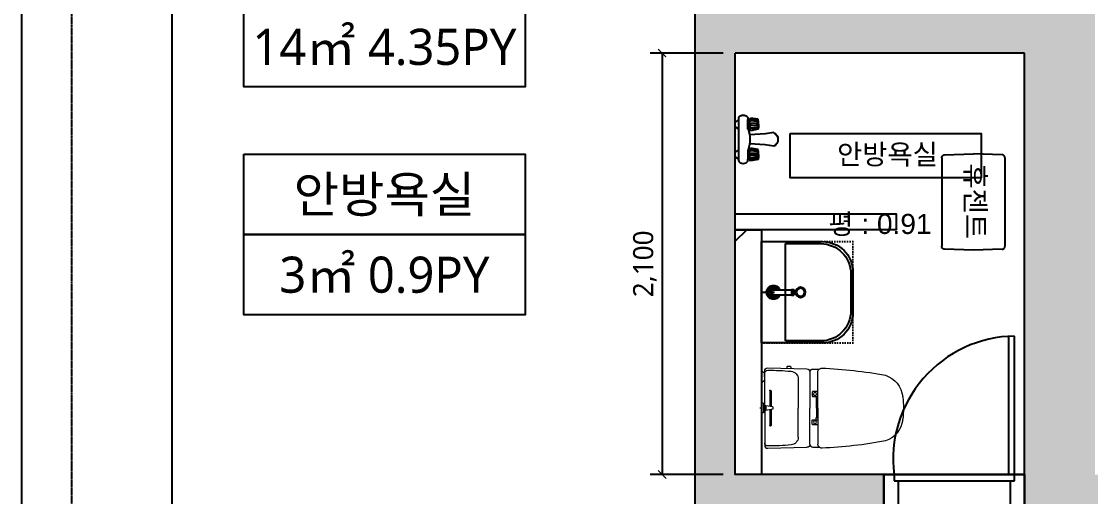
# Model space of a CAD drawing. Header units: millimetres. Extents: x 0 to 460473, y -68369 to 85219.
# Drawn here: x 217880 to 223203, y -33638 to -31269 of the extents above; entities that cross this region are included whole.
import ezdxf
from ezdxf.enums import TextEntityAlignment as Align

# ---------------------------------------------------------------- set-up
doc = ezdxf.new("R2010")
doc.units = ezdxf.units.MM
doc.header["$LTSCALE"] = 50
doc.linetypes.add('DOT', pattern=[0.25, 0, -0.25])
doc.linetypes.add('HIDDEN2', pattern=[0.1875, 0.125, -0.0625])
for name, color, linetype in [('#욕실', 252, 'Continuous'), ('_LIBR', 4, 'Continuous'), ('DIM', 7, 'Continuous'), ('FORM(YOURNAME)-11', 1, 'Continuous'), ('ha', 8, 'Continuous'), ('hid', 8, 'HIDDEN2'), ('text', 7, 'Continuous'), ('wall', 2, 'Continuous'), ('wall2', 3, 'Continuous'), ('WID', 4, 'Continuous')]:
    doc.layers.add(name, color=color, linetype=linetype)
doc.layers.add('00', color=7, linetype='Continuous', lineweight=0)
doc.styles.add('N 맑은고딕', font='malgun.ttf')
doc.styles.add('NEW 맑은고딕', font='malgun.ttf')
doc.styles.get("Standard").update_dxf_attribs({"font": 'arial.ttf'})
doc.styles.add('맑은 고딕', font='malgun.ttf')
doc.dimstyles.new('DH IN40', dxfattribs={"dimscale": 40, "dimtxt": 2.5, "dimasz": 1, "dimexe": 1.5, "dimexo": 1.5, "dimtad": 1, "dimdec": 7, "dimlunit": 6, "dimtxsty": '맑은 고딕', "dimblk": 'ARCHTICK', "dimcen": 2.5, "dimclrd": 256, "dimclre": 256, "dimclrt": 256, "dimadec": 0, "dimazin": 0, "dimtfac": 1, "dimtdec": 7, "dimtix": 1, "dimtmove": 0, "dimatfit": 3, "dimldrblk": 'ARCHTICK', "dimfxl": 1, "dimtfillclr": 1, "dimlwd": -1, "dimlwe": -1, "dimarcsym": 0})

# ---------------------------------------------------------------- blocks, each defined once
blk = doc.blocks.new('FORM-PLAN')
at = {"layer": 'Defpoints', "color": 158}
blk.add_lwpolyline([(-69444, 53115), (-64, 53115), (-64, 1215), (-69444, 1215)], close=True, dxfattribs=at)
at = {"layer": 'FORM(YOURNAME)-11', "color": 250}
blk.add_lwpolyline([(-72444, -3285), (11556, -3285), (11556, 56115), (-72444, 56115)], close=True, dxfattribs=at)
at = {"layer": 'hid', "color": 158}
blk.add_lwpolyline([(-71444, -2285), (10556, -2285), (10556, 55115), (-71444, 55115)], close=True, dxfattribs=at)
at = {"layer": '00', "style": 'NEW 맑은고딕'}
for tag, p in [('1', (9905, 18188)), ('2', (9905, 17544)), ('3', (9905, 16257)), ('4', (9905, 14326)), ('5', (9905, 12009)), ('6', (9905, 9757)), ('7', (9905, 7504)), ('8', (9905, 5252)), ('9', (9905, 2999)), ('10', (5655, 811)), ('11', (9905, 747)), ('12', (5655, -1441)), ('13', (9905, -1441))]:
    blk.add_attdef(tag, text='', height=520, dxfattribs=at).set_placement(p, align=Align.MIDDLE_RIGHT)
blk = doc.blocks.new('EWEDSF')
at = {"layer": 'ha', "transparency": 33554559}
h = blk.add_hatch(color=256, dxfattribs=at)
h.dxf.hatch_style = 1
h.paths.add_polyline_path([(221644, 39079.7), (221234, 39079.7), (221234, 28399.7), (221644, 28399.7), (221644, 28599.7), (221434, 28599.7), (221434, 29629.7), (222444, 29629.7), (222444, 29829.7), (221434, 29829.7), (221434, 34179.7), (222174, 34179.7), (222174, 34379.7), (221434, 34379.7), (221434, 36479.7), (222874, 36479.7), (222874, 34379.7), (222874, 34179.7), (224134, 34179.7), (224134, 34379.7), (223224, 34379.7), (223224, 37426.7), (223974, 37426.7), (223974, 37626.7), (222874, 37626.7), (222874, 36679.7), (222054, 36679.7), (222054, 37854.7), (221434, 37854.7), (221434, 38879.7), (221644, 38879.7)])
h.paths.add_polyline_path([(221434, 37754.7), (221954, 37754.7), (221954, 37454.7), (221954, 36679.7), (221434, 36679.7), (221434, 37454.7)], flags=16)
h.paths.add_polyline_path([(224484, 39079.2), (224244, 39079.2), (224244, 38879.7), (224484, 38879.7)])
h.paths.add_polyline_path([(226084, 37626.7), (225174, 37626.7), (225174, 37426.7), (226084, 37426.7)])
at = {"layer": '_LIBR', "linetype": 'Continuous'}
for p, q in [((222794, 35069), (222794, 34379.7)), ((222824, 34379.7), (222824, 35069.7)), ((222174, 34379.7), (222224, 34379.7)), ((222174, 34379.7), (222174, 34179.7)), ((222224, 34379.7), (222794, 34379.7)), ((222224, 34379.7), (222224, 34349.2)), ((222224, 34349.2), (222244, 34349.2)), ((222244, 34349.2), (222804, 34349.2)), ((222244, 34349.2), (222244, 34209.1)), ((222794, 34379.7), (222824, 34379.7)), ((222804, 34349.2), (222824, 34349.2)), ((222804, 34209.1), (222804, 34349.2)), ((222824, 34349.2), (222824, 34379.7)), ((222824, 34379.7), (222874, 34379.7)), ((222874, 34379.7), (222874, 34179.7))]:
    blk.add_line(p, q, dxfattribs=at)
blk.add_arc((222832.8, 34456.2), 613.6, 90.8209, 187.161, dxfattribs=at)
at = {"layer": 'wall', "color": 2}
for p, q in [((221234, 28399.7), (221234, 39079.7)), ((222874, 36479.7), (221434, 36479.7)), ((221434, 34379.7), (221434, 36479.7)), ((222874, 34379.7), (222874, 36479.7)), ((222874, 34379.7), (221434, 34379.7)), ((222174, 34179.7), (222174, 34379.7)), ((222874, 34179.7), (222874, 34379.7))]:
    blk.add_line(p, q, dxfattribs=at)
blk = doc.blocks.new('gasdgasdgsd')
at = {"layer": 'WID'}
for p, q in [((103359.9, 11032.7), (103054.9, 11032.7)), ((103054.9, 11032.7), (103054.9, 10527.7)), ((103509.9, 10677.7), (103509.9, 10882.7)), ((103054.9, 10780.2), (103119.9, 10780.2)), ((103054.9, 10527.7), (103359.9, 10527.7))]:
    blk.add_line(p, q, dxfattribs=at)
at = {"layer": 'WID', "color": 8}
for p, q in [((103349.9, 11022.7), (103174.9, 11022.7)), ((103174.9, 11022.7), (103174.9, 10537.7)), ((103499.9, 10687.7), (103499.9, 10872.7)), ((103114.9, 10792.7), (103205.4, 10792.7)), ((103114.9, 10767.7), (103205.4, 10767.7)), ((103205.4, 10793.7), (103210.4, 10793.7)), ((103205.4, 10766.7), (103210.4, 10766.7)), ((103210.4, 10794.7), (103215.4, 10794.7)), ((103210.4, 10765.7), (103215.4, 10765.7)), ((103215.4, 10765.7), (103215.4, 10794.7)), ((103174.9, 10537.7), (103349.9, 10537.7))]:
    blk.add_line(p, q, dxfattribs=at)
at = {"layer": 'WID', "color": 251}
for p, q in [((103205.4, 10766.7), (103205.4, 10793.7)), ((103210.4, 10765.7), (103210.4, 10794.7))]:
    blk.add_line(p, q, dxfattribs=at)
at = {"layer": 'WID', "color": 8, "linetype": 'DOT'}
blk.add_lwpolyline([(103509.9, 10527.7), (103509.9, 11032.7), (103054.9, 11032.7), (103054.9, 10527.7)], close=True, dxfattribs=at)
at = {"layer": 'WID', "color": 8}
blk.add_circle((103249.9, 10780.2), 25, dxfattribs=at)
at = {"layer": 'WID', "color": 251}
blk.add_circle((103249.9, 10780.2), 20, dxfattribs=at)
at = {"layer": 'WID', "color": 8}
for centre, radius, start, end in [((103349.9, 10872.7), 150, 0, 90), ((103114.9, 10780.2), 35, 20.9248, 339.0751), ((103114.9, 10780.2), 12.5, 90, 270), ((103349.9, 10687.7), 150, 270, 0)]:
    blk.add_arc(centre, radius, start, end, dxfattribs=at)
at = {"layer": 'WID'}
for centre, start, end in [((103359.9, 10882.7), 0, 90), ((103359.9, 10677.7), 270, 0)]:
    blk.add_arc(centre, 150, start, end, dxfattribs=at)
at = {"layer": 'WID', "color": 251}
for radius, start, end in [(30, 24.6243, 335.3757), (25, 30, 330), (18, 43.9829, 316.017)]:
    blk.add_arc((103114.9, 10780.2), radius, start, end, dxfattribs=at)
blk = doc.blocks.new('A$C4B2D31F0')
at = {"layer": '00', "color": 4}
for p, q in [((37.2, 692.3), (24.7, 692.3)), ((37.2, 692.3), (49.7, 692.3)), ((185, 690.9), (20.4, 690.9)), ((200.9, 690.9), (365.5, 690.9)), ((47.7, 523.7), (192.9, 523.7)), ((338.2, 523.7), (192.9, 523.7)), ((12.6, 465.9), (192.9, 465.9)), ((192.9, 426.6), (13.7, 426.6)), ((373.3, 465.9), (192.9, 465.9)), ((192.9, 426.6), (372.2, 426.6))]:
    blk.add_line(p, q, dxfattribs=at)
at = {"layer": '00', "linetype": 'Continuous'}
for p, q in [((168.9, 697.3), (168.9, 707.3)), ((168.9, 697.3), (216.9, 697.3)), ((186, 692.5), (180.6, 697.3)), ((181.6, 685.5), (186, 692.5)), ((186, 692.5), (199.9, 692.5)), ((199.9, 692.5), (205.3, 697.3)), ((204.3, 685.5), (199.9, 692.5)), ((216.9, 697.3), (216.9, 707.3)), ((106.4, 666.3), (184.4, 666.3)), ((106.4, 659.3), (185.5, 659.3)), ((187, 651.2), (181.6, 685.5)), ((181.6, 685.5), (204.3, 685.5)), ((187, 651.2), (198.9, 651.2)), ((198.9, 651.2), (204.3, 685.5)), ((200.4, 659.3), (279.4, 659.3)), ((201.4, 666.3), (279.4, 666.3)), ((-16, 576.9), (-16, 564.8)), ((-12, 580.9), (-4.8, 580.9)), ((-12, 560.8), (-4.3, 560.8)), ((192.9, 433.7), (146.6, 433.7)), ((192.9, 433.7), (239.3, 433.7))]:
    blk.add_line(p, q, dxfattribs=at)
at = {"layer": '00'}
for p, q in [((168.9, 707.3), (216.9, 707.3)), ((192.9, 707.3), (192.9, 716))]:
    blk.add_line(p, q, dxfattribs=at)
at = {"layer": '00', "color": 4}
for points in [[(20.4, 690.9), (7.9, 690.9, 0.421209), (-7.1, 675.5), (-2.4, 480.5, 0.001659)], [(365.5, 690.9), (378, 690.9, -0.421209), (392.9, 675.5), (388.3, 480.5, -0.001659)], [(12.6, 465.9, 0.371724), (-1.8, 451.2, 0.003515), (-1, 420.3, 0.320541)], [(373.3, 465.9, -0.371724), (387.7, 451.2, -0.003515), (386.9, 420.3, -0.320541)]]:
    blk.add_lwpolyline(points, format="xyb", dxfattribs=at)
at = {"layer": '00', "linetype": 'Continuous'}
for points in [[(110.4, 426.6), (110.4, 450.8, -0.414214), (114.4, 454.8), (130.9, 454.8, -0.414214), (134.9, 450.8), (134.9, 435.2), (134.9, 426.6)], [(134.9, 435.2), (144.6, 435.2, -0.414214), (146.6, 433.2), (146.6, 426.6)], [(251, 435.2), (241.3, 435.2, 0.414214), (239.3, 433.2), (239.3, 426.6)], [(275.5, 426.6), (275.5, 450.8, 0.414214), (271.5, 454.8), (255, 454.8, 0.414214), (251, 450.8), (251, 435.2), (251, 426.6)]]:
    blk.add_lwpolyline(points, format="xyb", dxfattribs=at)
for centre in [(122.9, 440.9), (262.9, 440.9)]:
    blk.add_circle(centre, 8, dxfattribs=at)
at = {"layer": '00', "color": 4}
for centre, radius, start, end in [((24.7, 707.3), 15, 180, 270), ((49.7, 707.3), 15, 270, 0), ((1004.3, 663.1), 1000, 179.3116, 185.9437), ((20.4, 674.9), 16, 90, 179.3116), ((365.5, 674.9), 16, 0.6884, 90), ((-618.4, 663.1), 1000, 354.0563, 0.6884), ((49.4, 563.7), 40, 185.9437, 267.5129), ((336.5, 563.7), 40, 272.4871, 354.0563), ((12.6, 480.9), 15, 181.3651, 270), ((373.3, 480.9), 15, 270, 358.6349), ((13.7, 406.6), 20, 90, 182.3333), ((372.2, 406.6), 20, 357.6667, 90), ((2197.7, 495.6), 2205.9, 182.3333, 190.6081), ((-1811.8, 495.6), 2205.9, 349.3919, 357.6667), ((148.7, 128.9), 125.5, 198.2964, 263.4241), ((237.2, 128.9), 125.5, 276.5759, 341.7036), ((192.9, 405.9), 405.9, 261.6993, 270), ((192.9, 405.9), 405.9, 270, 278.3007)]:
    blk.add_arc(centre, radius, start, end, dxfattribs=at)
at = {"layer": '00', "linetype": 'Continuous'}
for centre, radius, start, end in [((106.4, 662.8), 3.5, 90, 270), ((279.4, 662.8), 3.5, 270, 90), ((-12, 576.9), 4, 90, 180), ((-12, 564.8), 4, 180, 270)]:
    blk.add_arc(centre, radius, start, end, dxfattribs=at)
blk = doc.blocks.new('A$C50C81EA5')
at = {"layer": 'WID'}
for p, q in [((97, 213.3), (99.5, 213.3)), ((97, 195.5), (97, 213.3)), ((97, 213.3), (99.5, 213.3)), ((97, 195.5), (97, 213.3)), ((99.5, 220.2), (137.4, 226.4)), ((99.5, 220.2), (137.4, 226.4)), ((99.5, 220.2), (104, 214.9)), ((99.5, 195.5), (99.5, 220.2)), ((99.5, 220.2), (104, 214.9)), ((99.5, 195.5), (99.5, 220.2)), ((104, 214.9), (137.5, 218)), ((104, 214.9), (137.5, 218)), ((104, 214.9), (104, 209.5)), ((104, 214.9), (104, 209.5)), ((137.5, 218), (137, 212.6)), ((137.5, 218), (137, 212.6)), ((143.2, 219), (137.4, 226.4)), ((143.2, 219), (137.4, 226.4)), ((141.3, 221.4), (137.5, 218)), ((141.3, 221.4), (137.5, 218)), ((143.2, 219), (150.2, 219)), ((143.2, 171.1), (143.2, 219)), ((143.2, 219), (150.2, 219)), ((143.2, 171.1), (143.2, 219)), ((150.2, 228.6), (150.2, 219)), ((150.2, 228.6), (150.2, 219)), ((150.2, 171.1), (150.2, 219)), ((150.2, 171.1), (150.2, 219)), ((195.3, 12), (195.3, 228.1)), ((195.3, 12), (195.3, 228.1)), ((212.4, 207.5), (195.3, 218.4)), ((212.4, 207.5), (195.3, 218.4)), ((97, 195.5), (97, 177.7)), ((97, 195.5), (97, 177.7)), ((97, 177.7), (99.5, 177.7)), ((97, 177.7), (99.5, 177.7)), ((99.5, 195.5), (99.5, 170.7)), ((99.5, 195.5), (99.5, 170.7)), ((99.5, 170.7), (104, 176)), ((99.5, 170.7), (104, 176)), ((99.5, 170.7), (137.4, 163.7)), ((99.5, 170.7), (137.4, 163.7)), ((104, 200.4), (104, 195.5)), ((104, 200.4), (137, 200)), ((104, 200.4), (104, 195.5)), ((104, 200.4), (137, 200)), ((104, 190.5), (104, 195.5)), ((104, 190.5), (104, 195.5)), ((104, 190.5), (137, 190.1)), ((104, 190.5), (137, 190.1)), ((104, 176), (104, 181.4)), ((104, 176), (104, 181.4)), ((104, 176), (137.5, 172.1)), ((104, 176), (137.5, 172.1)), ((104.5, 209.7), (137, 212.6)), ((104.5, 209.7), (137, 212.6)), ((104.5, 181.2), (137, 177.4)), ((104.5, 181.2), (137, 177.4)), ((137, 200), (137, 195)), ((137, 200), (137, 195)), ((137, 190.1), (137, 195)), ((137, 190.1), (137, 195)), ((137.5, 172.1), (137, 177.4)), ((137.5, 172.1), (137, 177.4)), ((143.2, 171.1), (137.4, 163.7)), ((143.2, 171.1), (137.4, 163.7)), ((141.3, 168.6), (137.5, 172.1)), ((141.3, 168.6), (137.5, 172.1)), ((143.2, 171.1), (150.2, 171.1)), ((143.2, 171.1), (150.2, 171.1)), ((212.4, 182.5), (195.3, 171.6)), ((212.4, 182.5), (195.3, 171.6)), ((212.4, 182.5), (212.4, 207.5)), ((212.4, 182.5), (212.4, 207.5)), ((21.3, 153.8), (62, 147.2)), ((21.3, 153.8), (62, 147.2)), ((62, 147.2), (141.5, 142.7)), ((62, 147.2), (141.5, 142.7)), ((20.3, 86.2), (64.1, 93.2)), ((20.3, 86.2), (64.1, 93.2)), ((64.1, 93.2), (141.5, 97.7)), ((64.1, 93.2), (141.5, 97.7)), ((97, 63.3), (99.5, 63.3)), ((97, 45.5), (97, 63.3)), ((97, 63.3), (99.5, 63.3)), ((97, 45.5), (97, 63.3)), ((99.5, 70.2), (137.4, 76.4)), ((99.5, 70.2), (137.4, 76.4)), ((99.5, 70.2), (104, 64.9)), ((99.5, 45.5), (99.5, 70.2)), ((99.5, 70.2), (104, 64.9)), ((99.5, 45.5), (99.5, 70.2)), ((104, 64.9), (137.5, 68)), ((104, 64.9), (137.5, 68)), ((104, 64.9), (104, 59.5)), ((104, 64.9), (104, 59.5)), ((104.5, 59.7), (137, 62.6)), ((104.5, 59.7), (137, 62.6)), ((137.5, 68), (137, 62.6)), ((137.5, 68), (137, 62.6)), ((143.2, 69), (137.4, 76.4)), ((143.2, 69), (137.4, 76.4)), ((141.3, 71.4), (137.5, 68)), ((141.3, 71.4), (137.5, 68)), ((143.2, 69), (150.2, 69)), ((143.2, 21.1), (143.2, 69)), ((143.2, 69), (150.2, 69)), ((143.2, 21.1), (143.2, 69)), ((150.2, 69), (150.2, 21.1)), ((150.2, 69), (150.2, 21.1)), ((212.4, 57.5), (195.3, 68.4)), ((212.4, 57.5), (195.3, 68.4)), ((212.4, 32.5), (212.4, 57.5)), ((212.4, 32.5), (212.4, 57.5)), ((97, 45.5), (97, 27.7)), ((97, 45.5), (97, 27.7)), ((97, 27.7), (99.5, 27.7)), ((97, 27.7), (99.5, 27.7)), ((99.5, 45.5), (99.5, 20.7)), ((99.5, 45.5), (99.5, 20.7)), ((99.5, 20.7), (104, 26)), ((99.5, 20.7), (104, 26)), ((99.5, 20.7), (137.4, 13.7)), ((99.5, 20.7), (137.4, 13.7)), ((104, 50.4), (104, 45.5)), ((104, 50.4), (137, 50)), ((104, 50.4), (104, 45.5)), ((104, 50.4), (137, 50)), ((104, 40.5), (104, 45.5)), ((104, 40.5), (104, 45.5)), ((104, 40.5), (137, 40.1)), ((104, 40.5), (137, 40.1)), ((104, 26), (104, 31.4)), ((104, 26), (104, 31.4)), ((104, 26), (137.5, 22.1)), ((104, 26), (137.5, 22.1)), ((104.5, 31.2), (137, 27.4)), ((104.5, 31.2), (137, 27.4)), ((137, 50), (137, 45)), ((137, 50), (137, 45)), ((137, 40.1), (137, 45)), ((137, 40.1), (137, 45)), ((137.5, 22.1), (137, 27.4)), ((137.5, 22.1), (137, 27.4)), ((143.2, 21.1), (137.4, 13.7)), ((143.2, 21.1), (137.4, 13.7)), ((141.3, 18.6), (137.5, 22.1)), ((141.3, 18.6), (137.5, 22.1)), ((143.2, 21.1), (150.2, 21.1)), ((143.2, 21.1), (150.2, 21.1)), ((150.2, 11.4), (150.2, 21.1)), ((150.2, 11.4), (150.2, 21.1)), ((212.4, 32.5), (195.3, 21.6)), ((212.4, 32.5), (195.3, 21.6))]:
    blk.add_line(p, q, dxfattribs=at)
for centre, radius, start, end in [((172.6, 215.7), 25.9, 28.6669, 149.9901), ((172.6, 215.7), 25.9, 28.6669, 149.9901), ((106.7, 204.9), 5.27, 114.695, 239.7227), ((106.7, 204.9), 5.27, 114.695, 239.7227), ((106.7, 186), 5.27, 120.2773, 245.305), ((106.7, 186), 5.27, 120.2773, 245.305), ((134.7, 206.3), 6.74, 289.9748, 70.0252), ((134.7, 206.3), 6.74, 289.9748, 70.0252), ((134.7, 183.8), 6.74, 289.9748, 70.0252), ((134.7, 183.8), 6.74, 289.9748, 70.0252), ((302.7, 120), 162.8, 161.712, 198.288), ((302.7, 120), 162.8, 161.712, 198.288), ((37.9, 119.7), 37.9, 116.0462, 242.3329), ((37.9, 119.7), 37.9, 116.0462, 242.3329), ((106.7, 54.9), 5.27, 114.695, 239.7227), ((106.7, 54.9), 5.27, 114.695, 239.7227), ((134.7, 56.3), 6.74, 289.9748, 70.0252), ((134.7, 56.3), 6.74, 289.9748, 70.0252), ((106.7, 36), 5.27, 120.2773, 245.305), ((106.7, 36), 5.27, 120.2773, 245.305), ((134.7, 33.8), 6.74, 289.9748, 70.0252), ((134.7, 33.8), 6.74, 289.9748, 70.0252), ((172.6, 24.4), 25.9, 210.0099, 331.3331), ((172.6, 24.4), 25.9, 210.0099, 331.3331)]:
    blk.add_arc(centre, radius, start, end, dxfattribs=at)
blk = doc.blocks.new('_ArchTick')
at = {"color": 0, "linetype": 'ByBlock', "const_width": 0.15}
blk.add_lwpolyline([(-0.5, -0.5), (0.5, 0.5)], dxfattribs=at)
blk = doc.blocks.new('*D356')
at = {"layer": 'Defpoints', "color": 0, "transparency": 16777216}
for p in [(221434, -31427.8), (221069.6, -33527.8), (221434, -33527.8)]:
    blk.add_point(p, dxfattribs=at)
at = {"layer": 'DIM', "transparency": 16777216}
for p, q in [((221374, -31427.8), (221009.6, -31427.8)), ((221069.6, -31427.8), (221069.6, -33527.8)), ((221374, -33527.8), (221009.6, -33527.8))]:
    blk.add_line(p, q, dxfattribs=at)
at = {"layer": 'DIM', "transparency": 16777216, "xscale": 40, "yscale": 40, "zscale": 40}
for p, rotation in [((221069.6, -31427.8), 90), ((221069.6, -33527.8), 270)]:
    blk.add_blockref('_ArchTick', p, dxfattribs=dict(at, rotation=rotation))
at = {"layer": 'DIM', "transparency": 16777216, "insert": (220984.2, -32477.8), "char_height": 100, "attachment_point": 5, "rotation": 90, "style": '맑은 고딕'}
blk.add_mtext('2,100', dxfattribs=at)
blk = doc.blocks.new('A$C12b52551')
at = {"layer": 'text'}
for points in [[(0, 800), (1400, 800), (1400, 400), (0, 400)], [(0, 400), (1400, 400), (1400, 0), (0, 0)]]:
    blk.add_lwpolyline(points, close=True, dxfattribs=at)
at = {"layer": 'text', "style": 'NEW 맑은고딕'}
for tag, p in [('공간', (700, 600)), ('현재', (700, 200))]:
    blk.add_attdef(tag, text='', height=180, dxfattribs=at).set_placement(p, align=Align.MIDDLE_CENTER)

msp = doc.modelspace()

# ---------------------------------------------------------------- hatches: boundary and pattern name
at = {"layer": 'ha', "true_color": 0xcd2027, "transparency": 33554559}
h = msp.add_hatch(dxfattribs=at)
h.set_pattern_fill('ANSI31', color=242, scale=600)
h.set_pattern_definition([(45, (0, -67907.5), (-1347.038, 1347.038), [])])
h.paths.add_polyline_path([(221433.99868442, -33527.76328172), (221563.99868442, -33527.76328172), (221563.99868442, -32307.76328172), (221433.99868442, -32307.76328172)])

# ---------------------------------------------------------------- linework, layer by layer
at = {"layer": '#욕실', "color": 8}
for p, q in [((222468.74042808, -31936.56397411), (222469.86439535, -31935.94702013)), ((222469.86439535, -31935.94702013), (222471.03694395, -31935.42830595)), ((222471.03694395, -31935.42830595), (222472.24950681, -31935.01162149)), ((222472.24950681, -31935.01162149), (222473.49322449, -31934.7000112)), ((222473.49322449, -31934.7000112), (222474.75900991, -31934.49575183)), ((222474.75900991, -31934.49575183), (222476.03761478, -31934.40033577)), ((222476.03761478, -31934.40033577), (222619.01356548, -31929.8614167)), ((222761.98951619, -31934.40033577), (222619.01356548, -31929.8614167)), ((222763.26812105, -31934.49575183), (222761.98951619, -31934.40033577)), ((222764.53390648, -31934.7000112), (222763.26812105, -31934.49575183)), ((222765.77762415, -31935.01162149), (222764.53390648, -31934.7000112)), ((222766.99018701, -31935.42830595), (222765.77762415, -31935.01162149)), ((222768.16273562, -31935.94702013), (222766.99018701, -31935.42830595)), ((222769.28670288, -31936.56397411), (222768.16273562, -31935.94702013)), ((222461.51356548, -31949.3927829), (222461.5683633, -31948.11179429)), ((222461.51356548, -31949.3927829), (222461.51356548, -32390.3300505)), ((222461.5683633, -31948.11179429), (222461.73235639, -31946.84016506)), ((222461.73235639, -31946.84016506), (222462.00434656, -31945.58718621)), ((222462.00434656, -31945.58718621), (222462.38234653, -31944.36201249)), ((222462.38234653, -31944.36201249), (222462.86359451, -31943.17359547)), ((222462.86359451, -31943.17359547), (222463.4445743, -31942.03061817)), ((222463.4445743, -31942.03061817), (222464.12104106, -31940.94143162)), ((222464.12104106, -31940.94143162), (222464.88805227, -31939.91399381)), ((222464.88805227, -31939.91399381), (222465.74000385, -31938.95581161)), ((222465.74000385, -31938.95581161), (222466.67067112, -31938.07388584)), ((222466.67067112, -31938.07388584), (222467.67325428, -31937.2746602)), ((222467.67325428, -31937.2746602), (222468.74042808, -31936.56397411)), ((222770.35387668, -31937.2746602), (222769.28670288, -31936.56397411)), ((222771.35645984, -31938.07388584), (222770.35387668, -31937.2746602)), ((222772.28712712, -31938.95581161), (222771.35645984, -31938.07388584)), ((222773.1390787, -31939.91399381), (222772.28712712, -31938.95581161)), ((222773.9060899, -31940.94143162), (222773.1390787, -31939.91399381)), ((222774.58255667, -31942.03061817), (222773.9060899, -31940.94143162)), ((222775.16353646, -31943.17359547), (222774.58255667, -31942.03061817)), ((222775.64478444, -31944.36201249), (222775.16353646, -31943.17359547)), ((222776.02278441, -31945.58718621), (222775.64478444, -31944.36201249)), ((222776.29477457, -31946.84016506), (222776.02278441, -31945.58718621)), ((222776.45876766, -31948.11179429), (222776.29477457, -31946.84016506)), ((222776.51356548, -31949.3927829), (222776.45876766, -31948.11179429)), ((222776.51356548, -32390.3300505), (222776.51356548, -31949.3927829)), ((222461.5683633, -32391.61103912), (222461.51356548, -32390.3300505)), ((222461.73235639, -32392.88266835), (222461.5683633, -32391.61103912)), ((222462.00434656, -32394.13564719), (222461.73235639, -32392.88266835)), ((222462.38234653, -32395.36082091), (222462.00434656, -32394.13564719)), ((222462.86359451, -32396.54923793), (222462.38234653, -32395.36082091)), ((222463.4445743, -32397.69221523), (222462.86359451, -32396.54923793)), ((222464.12104106, -32398.78140179), (222463.4445743, -32397.69221523)), ((222464.88805227, -32399.80883959), (222464.12104106, -32398.78140179)), ((222465.74000385, -32400.76702179), (222464.88805227, -32399.80883959)), ((222466.67067112, -32401.64894756), (222465.74000385, -32400.76702179)), ((222467.67325428, -32402.44817321), (222466.67067112, -32401.64894756)), ((222468.74042808, -32403.15885929), (222467.67325428, -32402.44817321)), ((222469.86439535, -32403.77581327), (222468.74042808, -32403.15885929)), ((222471.03694395, -32404.29452746), (222469.86439535, -32403.77581327)), ((222472.24950681, -32404.71121192), (222471.03694395, -32404.29452746)), ((222473.49322449, -32405.0228222), (222472.24950681, -32404.71121192)), ((222474.75900991, -32405.22708157), (222473.49322449, -32405.0228222)), ((222476.03761478, -32405.32249763), (222474.75900991, -32405.22708157)), ((222619.01356548, -32409.8614167), (222476.03761478, -32405.32249763)), ((222761.98951619, -32405.32249763), (222619.01356548, -32409.8614167)), ((222761.98951619, -32405.32249763), (222763.26812105, -32405.22708157)), ((222763.26812105, -32405.22708157), (222764.53390648, -32405.0228222)), ((222764.53390648, -32405.0228222), (222765.77762415, -32404.71121192)), ((222765.77762415, -32404.71121192), (222766.99018701, -32404.29452746)), ((222766.99018701, -32404.29452746), (222768.16273562, -32403.77581327)), ((222768.16273562, -32403.77581327), (222769.28670288, -32403.15885929)), ((222769.28670288, -32403.15885929), (222770.35387668, -32402.44817321)), ((222770.35387668, -32402.44817321), (222771.35645984, -32401.64894756)), ((222771.35645984, -32401.64894756), (222772.28712712, -32400.76702179)), ((222772.28712712, -32400.76702179), (222773.1390787, -32399.80883959)), ((222773.1390787, -32399.80883959), (222773.9060899, -32398.78140179)), ((222773.9060899, -32398.78140179), (222774.58255667, -32397.69221523)), ((222774.58255667, -32397.69221523), (222775.16353646, -32396.54923793)), ((222775.16353646, -32396.54923793), (222775.64478444, -32395.36082091)), ((222775.64478444, -32395.36082091), (222776.02278441, -32394.13564719)), ((222776.02278441, -32394.13564719), (222776.29477457, -32392.88266835)), ((222776.29477457, -32392.88266835), (222776.45876766, -32391.61103912)), ((222776.45876766, -32391.61103912), (222776.51356548, -32390.3300505))]:
    msp.add_line(p, q, dxfattribs=at)
at = {"layer": 'text'}
msp.add_lwpolyline([(221706.22423211, -31828.6194672), (222658.25533888, -31828.6194672), (222658.25533888, -32049.70294379), (221706.22423211, -32049.70294379)], close=True, dxfattribs=at)
at = {"layer": 'wall2'}
for points in [[(221433.99868442, -32227.76328172), (222233.99868442, -32227.76328172), (222233.99868442, -32307.76328172), (221433.99868442, -32307.76328172)], [(221433.99868442, -32307.76328172), (221563.99868442, -32307.76328172), (221563.99868442, -33527.76328172), (221433.99868442, -33527.76328172)]]:
    msp.add_lwpolyline(points, close=True, dxfattribs=at)

# ---------------------------------------------------------------- block references
at = {"xscale": 0.2500000000000001, "yscale": 0.2500000000000001, "zscale": 0.2500000000000001}
msp.add_blockref('FORM-PLAN', (235991.00267181, -41120.09862638), dxfattribs=at)
at = {"xscale": -1}
msp.add_blockref('A$C50C81EA5', (221646.43172452, -31977.80735439), dxfattribs=at)
for name, p, rotation in [('gasdgasdgsd', (118509.0727295, -21839.41466641), 180), ('A$C4B2D31F0', (222271.28869286, -33003.65512669), 90)]:
    msp.add_blockref(name, p, dxfattribs=dict(at, rotation=rotation))
at = {"layer": 'ha'}
msp.add_blockref('EWEDSF', (0, -67907.45838072), dxfattribs=at)
at = {"layer": 'text'}
for p, values in [((218987.23069381, -31596.37749986), {'현재': '14㎡ 4.35PY', '공간': '주 방'}), ((218987.23069381, -32731.68834055), {'현재': '3㎡ 0.9PY', '공간': '안방욕실'})]:
    msp.add_blockref('A$C12b52551', p, dxfattribs=at).add_auto_attribs(values)

# ---------------------------------------------------------------- texts
at = {"layer": '00', "color": 7}
msp.add_text('평 : 0.91', height=100, dxfattribs=at).set_placement((222153.99868442, -32277.76328172), align=Align.MIDDLE)
at = {"layer": 'text', "insert": (222191.29683443, -31937.59088559), "char_height": 100, "attachment_point": 5, "style": 'N 맑은고딕'}
msp.add_mtext_dynamic_manual_height_columns('안방욕실', width=2503.2681092748, gutter_width=500, heights=[0], dxfattribs=at)
at = {"layer": 'text', "insert": (222679.14841518, -31977.40418276), "char_height": 100, "attachment_point": 1, "rotation": 270, "style": 'N 맑은고딕'}
msp.add_mtext_dynamic_manual_height_columns('휴젠트', width=2503.2681092748, gutter_width=500, heights=[0], dxfattribs=at)

# ---------------------------------------------------------------- dimensions: what is measured, and where the dimension line sits
at = {"layer": 'DIM'}
dim = msp.add_linear_dim(base=(221069.5505542632, -33527.76328172), p1=(221433.9986844184, -31427.76328172), p2=(221433.9986844184, -33527.76328172), angle=90, dimstyle='DH IN40', dxfattribs=at)
dim.commit()
dim.dimension.update_dxf_attribs({"geometry": '*D356', "text_midpoint": (220984.2244673066, -32477.7632817201)})

doc.saveas('drawing.dxf')
